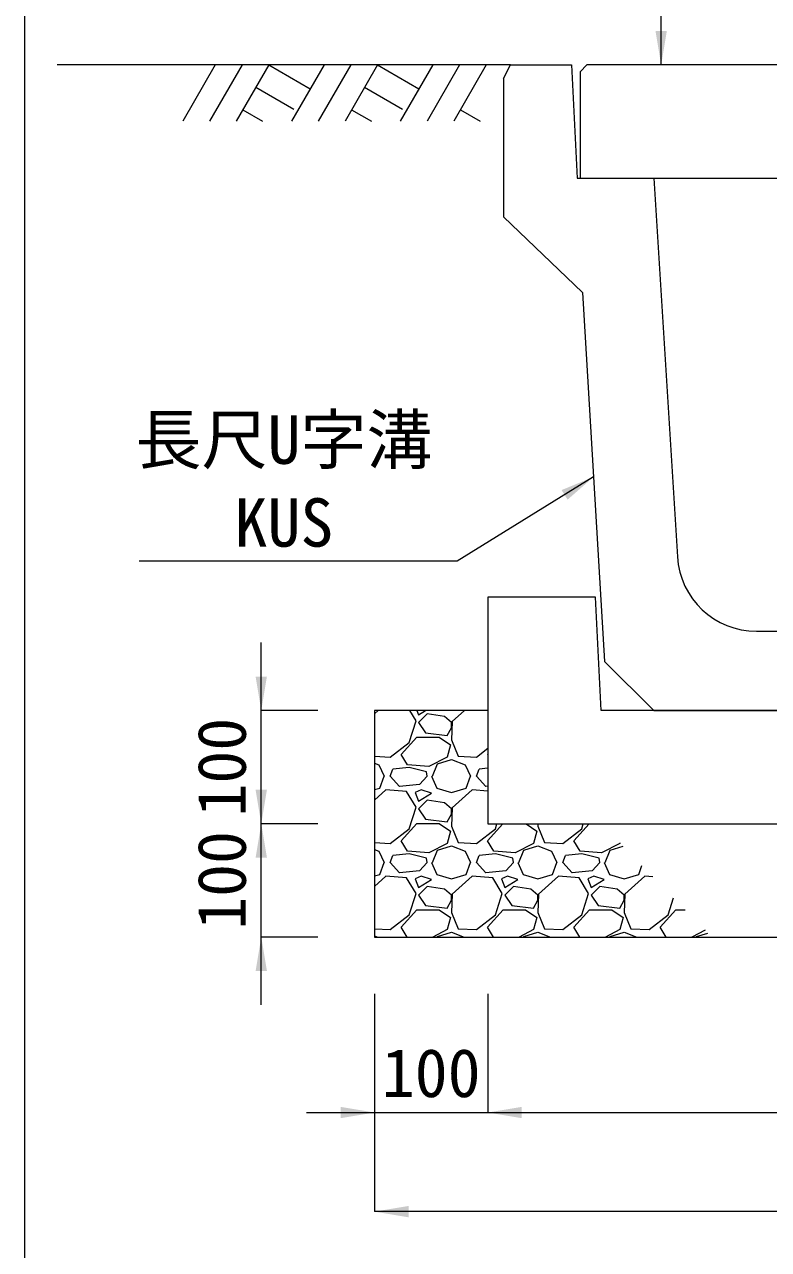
# Model space of a CAD drawing. Units: millimetres at full size, sheet at 1:40. Extents: x 206103 to 244503, y 883348 to 903496.
# Drawn here: x 213303 to 213960, y 887372 to 888454 of the extents above; entities that cross this region are included whole.
import ezdxf
from ezdxf.enums import TextEntityAlignment as Align

# ---------------------------------------------------------------- set-up
doc = ezdxf.new("R2010")
doc.units = ezdxf.units.MM
doc.header["$LTSCALE"] = 40
for name, color, linetype, lineweight in [('0_2', 7, 'Continuous', 20), ('図枠', 5, 'Continuous', 13), ('基礎ブロック', 2, 'Continuous', 13), ('基礎材', 7, 'Continuous', 15), ('寸法線', 7, 'Continuous', 13), ('引出線', 4, 'Continuous', 13), ('本体', 2, 'Continuous', 13), ('ﾊｯﾁﾝｸﾞ', 7, 'Continuous', 5)]:
    doc.layers.add(name, color=color, linetype=linetype, lineweight=lineweight)
doc.styles.add('ＭＳ ゴシック', font='')
doc.styles.get('ＭＳ ゴシック').set_extended_font_data('MS Gothic')

# ---------------------------------------------------------------- blocks, each defined once
blk = doc.blocks.new('filled_arrow')
at = {"color": 0, "linetype": 'Continuous', "lineweight": -2}
blk.add_solid([(7.5, 1.25), (0, 0), (7.5, -1.25)], dxfattribs=at)

msp = doc.modelspace()

# ---------------------------------------------------------------- linework, layer by layer
at = {"layer": '0_2'}
msp.add_line((213732.16, 888418.33), (213332.16, 888418.33), dxfattribs=at)
at = {"layer": '図枠'}
msp.add_line((213303.21, 903148.33), (213303.21, 883448.33), dxfattribs=at)
at = {"layer": '基礎ブロック'}
for p, q in [((213807.21, 887948.33), (213712.21, 887948.33)), ((213712.21, 887948.33), (213712.21, 887848.33)), ((213812.21, 887848.33), (213807.21, 887948.33)), ((213712.21, 887848.33), (213712.21, 887748.33)), ((214474.21, 887848.33), (213812.21, 887848.33)), ((213712.21, 887748.33), (214574.21, 887748.33))]:
    msp.add_line(p, q, dxfattribs=at)
at = {"layer": '基礎材'}
for p, q in [((213612.21, 887848.33), (213612.21, 887648.33)), ((213612.21, 887648.33), (214674.21, 887648.33))]:
    msp.add_line(p, q, dxfattribs=at)
at = {"layer": '基礎材', "lineweight": 13}
msp.add_line((213712.21, 887848.33), (213612.21, 887848.33), dxfattribs=at)
at = {"layer": '寸法線'}
for p, q in [((213865.21, 888418.33), (213865.21, 889018.33)), ((214321.16, 888418.33), (213865.21, 888418.33)), ((213512.21, 887688.33), (213512.21, 887908.33)), ((213562.21, 887848.33), (213512.21, 887848.33)), ((213512.21, 887588.33), (213512.21, 887808.33)), ((213562.21, 887748.33), (213512.21, 887748.33)), ((213562.21, 887748.33), (213512.21, 887748.33)), ((213562.21, 887648.33), (213512.21, 887648.33)), ((213612.21, 887598.33), (213612.21, 887493.39)), ((213612.21, 887598.33), (213612.21, 887405.89)), ((213712.21, 887598.33), (213712.21, 887493.39)), ((213712.21, 887598.33), (213712.21, 887493.39)), ((213552.21, 887493.39), (213772.21, 887493.39)), ((213712.21, 887493.39), (214574.21, 887493.39)), ((214674.21, 887405.89), (213612.21, 887405.89))]:
    msp.add_line(p, q, dxfattribs=at)
at = {"layer": '引出線'}
msp.add_lwpolyline([(213805.46, 888054.53), (213685.25, 887980.08), (213404.41, 887980.08)], dxfattribs=at)
at = {"layer": '本体'}
for p, q in [((213726.16, 888406.33), (213732.16, 888418.33)), ((213732.16, 888418.33), (213786.16, 888418.33)), ((213786.16, 888418.33), (213791.16, 888318.33)), ((213726.16, 888406.33), (213726.16, 888284.33)), ((213791.16, 888318.33), (213858.66, 888318.33)), ((213858.66, 888318.33), (213879.55, 887983.96)), ((213726.16, 888284.33), (213795.66, 888217.33)), ((213795.66, 888217.33), (213815.26, 887891.73)), ((213949.42, 887918.33), (214167.89, 887918.33)), ((213858.66, 887848.33), (213815.26, 887891.73)), ((213858.66, 887848.33), (214258.66, 887848.33))]:
    msp.add_line(p, q, dxfattribs=at)
at = {"layer": '本体', "lineweight": 20}
msp.add_lwpolyline([(213793.66, 888318.33), (214323.66, 888318.33), (214323.66, 888412.33), (214317.66, 888418.33), (213799.66, 888418.33), (213793.66, 888412.33)], close=True, dxfattribs=at)
at = {"layer": '本体'}
msp.add_arc((213949.42, 887988.33), 70, 183.57633, 270, dxfattribs=at)
at = {"layer": 'ﾊｯﾁﾝｸﾞ', "lineweight": 9}
for p, q in [((213471.6, 888418.33), (213442.95, 888368.71)), ((213495.22, 888418.33), (213466.57, 888368.71)), ((213518.84, 888418.33), (213490.19, 888368.71)), ((213518.84, 888418.33), (213555.41, 888397.22)), ((213567.6, 888418.33), (213538.95, 888368.71)), ((213591.22, 888418.33), (213562.57, 888368.71)), ((213614.84, 888418.33), (213586.19, 888368.71)), ((213614.84, 888418.33), (213651.41, 888397.22)), ((213663.59, 888418.33), (213634.95, 888368.71)), ((213687.22, 888418.33), (213658.57, 888368.71)), ((213710.84, 888418.33), (213682.19, 888368.71)), ((213507.42, 888398.55), (213540.83, 888379.26)), ((213603.42, 888398.55), (213636.83, 888379.26)), ((213496, 888378.76), (213513.41, 888368.71)), ((213591.99, 888378.76), (213609.41, 888368.71)), ((213688, 888378.76), (213705.41, 888368.71))]:
    msp.add_line(p, q, dxfattribs=at)
at = {"layer": 'ﾊｯﾁﾝｸﾞ'}
for p, q in [((213615.39, 887848.33), (213612.21, 887845.42)), ((213648.8, 887839.25), (213643.26, 887848.33)), ((213649.59, 887848.33), (213651.09, 887844.58)), ((213651.09, 887844.58), (213657.33, 887848.33)), ((213691.59, 887848.33), (213680.81, 887838.49)), ((213642.71, 887820.2), (213648.8, 887839.25)), ((213658.71, 887845.35), (213651.09, 887837.73)), ((213651.09, 887837.73), (213657.19, 887828.58)), ((213673.95, 887843.06), (213658.71, 887845.35)), ((213680.05, 887837.73), (213673.95, 887843.06)), ((213680.81, 887838.49), (213680.05, 887822.49)), ((213680.05, 887833.15), (213680.05, 887837.73)), ((213657.19, 887828.58), (213676.24, 887826.3)), ((213676.24, 887826.3), (213680.05, 887833.15)), ((213625.94, 887807.25), (213642.71, 887820.2)), ((213635.85, 887809.53), (213649.57, 887824.77)), ((213649.57, 887824.77), (213669.38, 887824.77)), ((213669.38, 887824.77), (213679.28, 887817.91)), ((213679.28, 887817.91), (213676.24, 887807.25)), ((213680.05, 887822.49), (213686.14, 887808.01)), ((213612.21, 887807.9), (213625.94, 887807.25)), ((213641.18, 887800.39), (213635.85, 887809.53)), ((213676.24, 887807.25), (213660.23, 887798.86)), ((213667.85, 887801.15), (213680.05, 887804.96)), ((213680.05, 887804.96), (213692.24, 887800.39)), ((213686.14, 887808.01), (213702.14, 887807.25)), ((213702.14, 887807.25), (213712.21, 887815.02)), ((213712.05, 887809.53), (213712.21, 887809.7)), ((213712.21, 887809.27), (213712.05, 887809.53)), ((213612.21, 887801.83), (213616.04, 887800.39)), ((213616.04, 887800.39), (213620.61, 887790.48)), ((213625.94, 887790.48), (213628.23, 887796.58)), ((213642.71, 887798.1), (213628.23, 887796.58)), ((213660.23, 887798.86), (213641.18, 887800.39)), ((213657.95, 887794.29), (213642.71, 887798.1)), ((213658.71, 887790.48), (213657.95, 887794.29)), ((213663.28, 887790.48), (213667.85, 887801.15)), ((213692.24, 887800.39), (213696.81, 887790.48)), ((213702.14, 887790.48), (213704.43, 887796.58)), ((213712.21, 887797.4), (213704.43, 887796.58)), ((213616.8, 887779.81), (213620.61, 887790.48)), ((213634.33, 887781.34), (213625.94, 887790.48)), ((213651.85, 887782.86), (213634.33, 887781.34)), ((213658.71, 887790.48), (213651.85, 887782.86)), ((213662.52, 887790.48), (213667.09, 887779.81)), ((213693, 887779.81), (213696.81, 887790.48)), ((213710.53, 887781.34), (213702.14, 887790.48)), ((213612.21, 887778.46), (213616.8, 887779.81)), ((213622.13, 887778.29), (213612.21, 887769.22)), ((213640.42, 887776.77), (213622.13, 887778.29)), ((213648.8, 887763.05), (213640.42, 887776.77)), ((213653.38, 887778.29), (213648.04, 887776)), ((213648.04, 887776), (213651.09, 887768.38)), ((213651.09, 887768.38), (213662.52, 887775.24)), ((213662.52, 887775.24), (213653.38, 887778.29)), ((213667.09, 887779.81), (213680.05, 887776)), ((213680.05, 887776), (213693, 887779.81)), ((213698.33, 887778.29), (213680.81, 887762.29)), ((213712.21, 887777.13), (213698.33, 887778.29)), ((213712.21, 887781.48), (213710.53, 887781.34)), ((213642.71, 887744), (213648.8, 887763.05)), ((213658.71, 887769.15), (213651.09, 887761.53)), ((213651.09, 887761.53), (213657.19, 887752.38)), ((213673.95, 887766.86), (213658.71, 887769.15)), ((213680.05, 887761.53), (213673.95, 887766.86)), ((213680.81, 887762.29), (213680.05, 887746.29)), ((213680.05, 887756.95), (213680.05, 887761.53)), ((213657.19, 887752.38), (213676.24, 887750.1)), ((213676.24, 887750.1), (213680.05, 887756.95)), ((213625.94, 887731.05), (213642.71, 887744)), ((213635.85, 887733.33), (213649.57, 887748.57)), ((213649.57, 887748.57), (213669.38, 887748.57)), ((213669.38, 887748.57), (213679.28, 887741.71)), ((213679.28, 887741.71), (213676.24, 887731.05)), ((213680.05, 887746.29), (213686.14, 887731.81)), ((213702.14, 887731.05), (213718.91, 887744)), ((213712.05, 887733.33), (213725.55, 887748.33)), ((213718.91, 887744), (213720.29, 887748.33)), ((213745.93, 887748.33), (213755.48, 887741.71)), ((213755.48, 887741.71), (213752.44, 887731.05)), ((213756.34, 887748.33), (213756.25, 887746.29)), ((213756.25, 887746.29), (213762.34, 887731.81)), ((213778.34, 887731.05), (213795.11, 887744)), ((213788.25, 887733.33), (213801.75, 887748.33)), ((213795.11, 887744), (213796.49, 887748.33)), ((213612.21, 887731.7), (213625.94, 887731.05)), ((213641.18, 887724.19), (213635.85, 887733.33)), ((213676.24, 887731.05), (213660.23, 887722.66)), ((213667.85, 887724.95), (213680.05, 887728.76)), ((213680.05, 887728.76), (213692.24, 887724.19)), ((213686.14, 887731.81), (213702.14, 887731.05)), ((213717.38, 887724.19), (213712.05, 887733.33)), ((213752.44, 887731.05), (213736.43, 887722.66)), ((213744.05, 887724.95), (213756.25, 887728.76)), ((213756.25, 887728.76), (213768.44, 887724.19)), ((213762.34, 887731.81), (213778.34, 887731.05)), ((213793.58, 887724.19), (213788.25, 887733.33)), ((213828.64, 887731.05), (213812.63, 887722.66)), ((213828.74, 887731.41), (213828.64, 887731.05)), ((213612.21, 887725.63), (213616.04, 887724.19)), ((213616.04, 887724.19), (213620.61, 887714.28)), ((213625.94, 887714.28), (213628.23, 887720.38)), ((213642.71, 887721.9), (213628.23, 887720.38)), ((213660.23, 887722.66), (213641.18, 887724.19)), ((213657.95, 887718.09), (213642.71, 887721.9)), ((213658.71, 887714.28), (213657.95, 887718.09)), ((213663.28, 887714.28), (213667.85, 887724.95)), ((213692.24, 887724.19), (213696.81, 887714.28)), ((213702.14, 887714.28), (213704.43, 887720.38)), ((213718.91, 887721.9), (213704.43, 887720.38)), ((213736.43, 887722.66), (213717.38, 887724.19)), ((213734.15, 887718.09), (213718.91, 887721.9)), ((213734.91, 887714.28), (213734.15, 887718.09)), ((213739.48, 887714.28), (213744.05, 887724.95)), ((213768.44, 887724.19), (213773.01, 887714.28)), ((213778.34, 887714.28), (213780.63, 887720.38)), ((213795.11, 887721.9), (213780.63, 887720.38)), ((213812.63, 887722.66), (213793.58, 887724.19)), ((213810.35, 887718.09), (213795.11, 887721.9)), ((213811.11, 887714.28), (213810.35, 887718.09)), ((213815.68, 887714.28), (213820.25, 887724.95)), ((213820.25, 887724.95), (213831.6, 887728.49)), ((213616.8, 887703.61), (213620.61, 887714.28)), ((213634.33, 887705.14), (213625.94, 887714.28)), ((213658.71, 887714.28), (213651.85, 887706.66)), ((213662.52, 887714.28), (213667.09, 887703.61)), ((213693, 887703.61), (213696.81, 887714.28)), ((213710.53, 887705.14), (213702.14, 887714.28)), ((213734.91, 887714.28), (213728.05, 887706.66)), ((213738.72, 887714.28), (213743.29, 887703.61)), ((213769.2, 887703.61), (213773.01, 887714.28)), ((213786.73, 887705.14), (213778.34, 887714.28)), ((213811.11, 887714.28), (213804.25, 887706.66)), ((213814.92, 887714.28), (213819.49, 887703.61)), ((213845.4, 887703.61), (213848.21, 887711.49)), ((213612.21, 887702.26), (213616.8, 887703.61)), ((213622.13, 887702.09), (213612.21, 887693.02)), ((213640.42, 887700.57), (213622.13, 887702.09)), ((213651.85, 887706.66), (213634.33, 887705.14)), ((213648.8, 887686.85), (213640.42, 887700.57)), ((213653.38, 887702.09), (213648.04, 887699.8)), ((213648.04, 887699.8), (213651.09, 887692.18)), ((213651.09, 887692.18), (213662.52, 887699.04)), ((213662.52, 887699.04), (213653.38, 887702.09)), ((213667.09, 887703.61), (213680.05, 887699.8)), ((213680.05, 887699.8), (213693, 887703.61)), ((213698.33, 887702.09), (213680.81, 887686.09)), ((213716.62, 887700.57), (213698.33, 887702.09)), ((213728.05, 887706.66), (213710.53, 887705.14)), ((213725, 887686.85), (213716.62, 887700.57)), ((213729.58, 887702.09), (213724.24, 887699.8)), ((213724.24, 887699.8), (213727.29, 887692.18)), ((213727.29, 887692.18), (213738.72, 887699.04)), ((213738.72, 887699.04), (213729.58, 887702.09)), ((213743.29, 887703.61), (213756.25, 887699.8)), ((213756.25, 887699.8), (213769.2, 887703.61)), ((213774.53, 887702.09), (213757.01, 887686.09)), ((213792.82, 887700.57), (213774.53, 887702.09)), ((213804.25, 887706.66), (213786.73, 887705.14)), ((213801.2, 887686.85), (213792.82, 887700.57)), ((213805.78, 887702.09), (213800.44, 887699.8)), ((213800.44, 887699.8), (213803.49, 887692.18)), ((213803.49, 887692.18), (213814.92, 887699.04)), ((213814.92, 887699.04), (213805.78, 887702.09)), ((213819.49, 887703.61), (213832.45, 887699.8)), ((213832.45, 887699.8), (213845.4, 887703.61)), ((213850.73, 887702.09), (213833.21, 887686.09)), ((213858, 887701.48), (213850.73, 887702.09)), ((213642.71, 887667.8), (213648.8, 887686.85)), ((213658.71, 887692.95), (213651.09, 887685.33)), ((213673.95, 887690.66), (213658.71, 887692.95)), ((213680.05, 887685.33), (213673.95, 887690.66)), ((213680.81, 887686.09), (213680.05, 887670.09)), ((213718.91, 887667.8), (213725, 887686.85)), ((213734.91, 887692.95), (213727.29, 887685.33)), ((213750.15, 887690.66), (213734.91, 887692.95)), ((213756.25, 887685.33), (213750.15, 887690.66)), ((213757.01, 887686.09), (213756.25, 887670.09)), ((213795.11, 887667.8), (213801.2, 887686.85)), ((213811.11, 887692.95), (213803.49, 887685.33)), ((213826.35, 887690.66), (213811.11, 887692.95)), ((213832.45, 887685.33), (213826.35, 887690.66)), ((213833.21, 887686.09), (213832.45, 887670.09)), ((213651.09, 887685.33), (213657.19, 887676.18)), ((213657.19, 887676.18), (213676.24, 887673.9)), ((213676.24, 887673.9), (213680.05, 887680.75)), ((213680.05, 887680.75), (213680.05, 887685.33)), ((213727.29, 887685.33), (213733.39, 887676.18)), ((213733.39, 887676.18), (213752.44, 887673.9)), ((213752.44, 887673.9), (213756.25, 887680.75)), ((213756.25, 887680.75), (213756.25, 887685.33)), ((213803.49, 887685.33), (213809.59, 887676.18)), ((213809.59, 887676.18), (213828.64, 887673.9)), ((213828.64, 887673.9), (213832.45, 887680.75)), ((213832.45, 887680.75), (213832.45, 887685.33)), ((213871.31, 887667.8), (213876.15, 887682.92)), ((213625.94, 887654.85), (213642.71, 887667.8)), ((213635.85, 887657.13), (213649.57, 887672.37)), ((213649.57, 887672.37), (213669.38, 887672.37)), ((213669.38, 887672.37), (213679.28, 887665.51)), ((213679.28, 887665.51), (213676.24, 887654.85)), ((213680.05, 887670.09), (213686.14, 887655.61)), ((213702.14, 887654.85), (213718.91, 887667.8)), ((213712.05, 887657.13), (213725.77, 887672.37)), ((213725.77, 887672.37), (213745.58, 887672.37)), ((213745.58, 887672.37), (213755.48, 887665.51)), ((213755.48, 887665.51), (213752.44, 887654.85)), ((213756.25, 887670.09), (213762.34, 887655.61)), ((213778.34, 887654.85), (213795.11, 887667.8)), ((213788.25, 887657.13), (213801.97, 887672.37)), ((213801.97, 887672.37), (213821.78, 887672.37)), ((213821.78, 887672.37), (213831.68, 887665.51)), ((213831.68, 887665.51), (213828.64, 887654.85)), ((213832.45, 887670.09), (213838.54, 887655.61)), ((213854.54, 887654.85), (213871.31, 887667.8)), ((213864.45, 887657.13), (213878.17, 887672.37)), ((213878.17, 887672.37), (213886.46, 887672.37)), ((213612.21, 887655.5), (213625.94, 887654.85)), ((213640.99, 887648.33), (213635.85, 887657.13)), ((213676.24, 887654.85), (213663.8, 887648.33)), ((213686.14, 887655.61), (213702.14, 887654.85)), ((213717.19, 887648.33), (213712.05, 887657.13)), ((213752.44, 887654.85), (213740, 887648.33)), ((213762.34, 887655.61), (213778.34, 887654.85)), ((213793.39, 887648.33), (213788.25, 887657.13)), ((213828.64, 887654.85), (213816.2, 887648.33)), ((213838.54, 887655.61), (213854.54, 887654.85)), ((213869.59, 887648.33), (213864.45, 887657.13)), ((213904.01, 887654.41), (213892.4, 887648.33)), ((213612.21, 887649.43), (213615.13, 887648.33)), ((213667.68, 887648.33), (213667.85, 887648.75)), ((213667.85, 887648.75), (213680.05, 887652.56)), ((213680.05, 887652.56), (213691.33, 887648.33)), ((213743.88, 887648.33), (213744.05, 887648.75)), ((213744.05, 887648.75), (213756.25, 887652.56)), ((213756.25, 887652.56), (213767.53, 887648.33)), ((213820.08, 887648.33), (213820.25, 887648.75)), ((213820.25, 887648.75), (213832.45, 887652.56)), ((213832.45, 887652.56), (213843.73, 887648.33)), ((213896.28, 887648.33), (213896.45, 887648.75)), ((213896.45, 887648.75), (213906.48, 887651.88))]:
    msp.add_line(p, q, dxfattribs=at)

# ---------------------------------------------------------------- block references
at = {"layer": '寸法線', "xscale": 4, "yscale": 4}
for p, rotation in [((213865.21, 888418.33), 90), ((213512.21, 887848.33), 90), ((213512.21, 887748.33), 90), ((213512.21, 887748.33), 270), ((213512.21, 887648.33), 270), ((213612.21, 887493.39), 180)]:
    msp.add_blockref('filled_arrow', p, dxfattribs=dict(at, rotation=rotation))
for p in [(213712.21, 887493.39), (213712.21, 887493.39), (213612.21, 887405.89)]:
    msp.add_blockref('filled_arrow', p, dxfattribs=at)
at = {"layer": '引出線', "xscale": 4, "yscale": 4, "rotation": 211.8}
msp.add_blockref('filled_arrow', (213805.46, 888054.53), dxfattribs=at)

# ---------------------------------------------------------------- texts
at = {"layer": '寸法線', "style": 'ＭＳ ゴシック'}
for p in [(213477.21, 887798.33), (213477.21, 887698.33)]:
    msp.add_text('100', height=42.72, rotation=90, dxfattribs=at).set_placement(p, align=Align.MIDDLE_CENTER)
msp.add_text('100', height=42.72, dxfattribs=at).set_placement((213662.21, 887528.39), align=Align.MIDDLE_CENTER)
at = {"layer": '引出線', "style": 'ＭＳ ゴシック'}
for s, p in [('長尺U字溝', (213401.21, 888053.32)), ('KUS', (213488.62, 887980.19))]:
    msp.add_text(s, height=42.72, dxfattribs=at).set_placement(p, align=Align.BOTTOM_LEFT)

doc.saveas('drawing.dxf')
